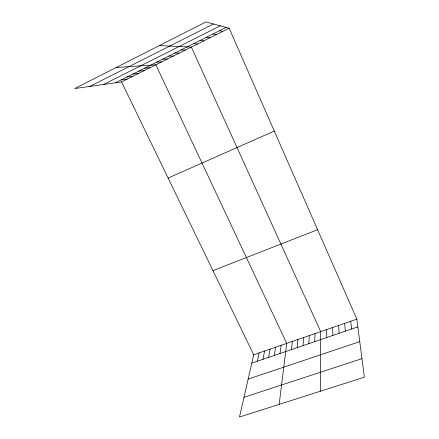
<?xml version="1.0" encoding="UTF-8"?>
<svg xmlns="http://www.w3.org/2000/svg" width="439" height="439" viewBox="0 0 439 439"><rect width="100%" height="100%" fill="white"/><g stroke="black" fill="none" stroke-linecap="round" stroke-linejoin="round"><path stroke-width="0.66" d="M320.322 391.248L320.717 331.632L191.344 47.105L159.439 45.552M314.763 341.613L314.977 333.613M308.891 343.616L309.27 335.583M303.047 345.614L303.585 337.547M297.236 347.6L297.933 339.501M291.452 349.581L292.308 341.443M279.166 404.385L286.711 343.375L155.872 64.813L116.181 67.507M279.978 353.505L281.147 345.295M274.287 355.447L275.604 347.211M268.624 357.384L270.089 349.115M262.988 359.311L264.602 351.008M257.38 361.231L259.147 352.896M121.559 81.939L253.715 354.772L239.48 417.05L364.343 377.194L356.852 319.148L229.158 28.228L205.951 21.95L74.657 88.579L121.559 81.939L229.158 28.228M89.759 86.439L213.486 23.986M103.505 84.497L220.29 25.83M115.38 82.817L226.134 27.41M168.121 178.064L274.293 131.052M212.953 270.627L317.6 229.729M253.715 354.772L356.852 319.148M251.799 363.135L357.845 326.879M248.161 379.071L359.755 341.663M243.996 397.295L361.95 358.663M121.175 79.914L127.2 79.124M127.008 77.001L132.874 76.293M132.869 74.065L138.576 73.445M138.768 71.118L144.31 70.586M144.694 68.149L150.078 67.705M156.657 62.168L161.706 61.904M162.688 59.15L167.566 58.974M168.757 56.115L173.46 56.033M174.859 53.059L179.386 53.075M180.994 49.991L185.351 50.101M193.566 43.702L197.555 44.004M199.997 40.487L203.8 40.887M206.473 37.244L210.083 37.749M212.986 33.99L216.405 34.599M219.538 30.708L222.765 31.421M350.75 321.255L351.568 329.025M344.681 323.351L345.317 331.165M338.639 325.436L339.106 333.289M332.636 327.51L332.927 335.401M326.66 329.574L326.775 337.503"/></g></svg>
